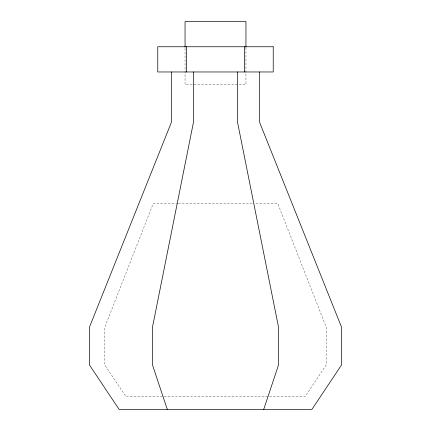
<?xml version="1.0" encoding="UTF-8"?>
<svg xmlns="http://www.w3.org/2000/svg" width="431" height="431" viewBox="0 0 431 431"><rect width="100%" height="100%" fill="white"/><g stroke="black" fill="none" stroke-linecap="round" stroke-linejoin="round"><path stroke-width="0.32" stroke-dasharray="2.15 1.62" d="M177.761 203.502L153.258 203.502L104.803 327.161L104.803 364.971L126.051 396.849L304.949 396.849L326.197 364.971L326.197 327.161L277.742 203.502L254.565 203.502M178.418 203.502L253.902 203.502M245.95 47.696L245.95 84.568L185.05 84.568L185.05 47.696"/><path stroke-width="0.65" d="M263.691 409.45L278.518 364.971L278.518 327.161L237.562 122.377L237.562 71.966M167.309 409.45L152.482 364.971L152.482 327.161L193.438 122.377L193.438 71.966M259.624 71.966L259.624 122.377L341.535 327.161L341.535 364.971L311.882 409.45L119.118 409.45L89.465 364.971L89.465 327.161L171.376 122.377L171.376 71.966M245.95 47.027L245.95 21.55L185.05 21.55L185.05 47.027M244.366 46.758L244.366 71.966M186.634 46.758L186.634 71.966M273.227 46.758L157.773 46.758L157.773 71.966L273.227 71.966L273.227 46.758"/></g></svg>
